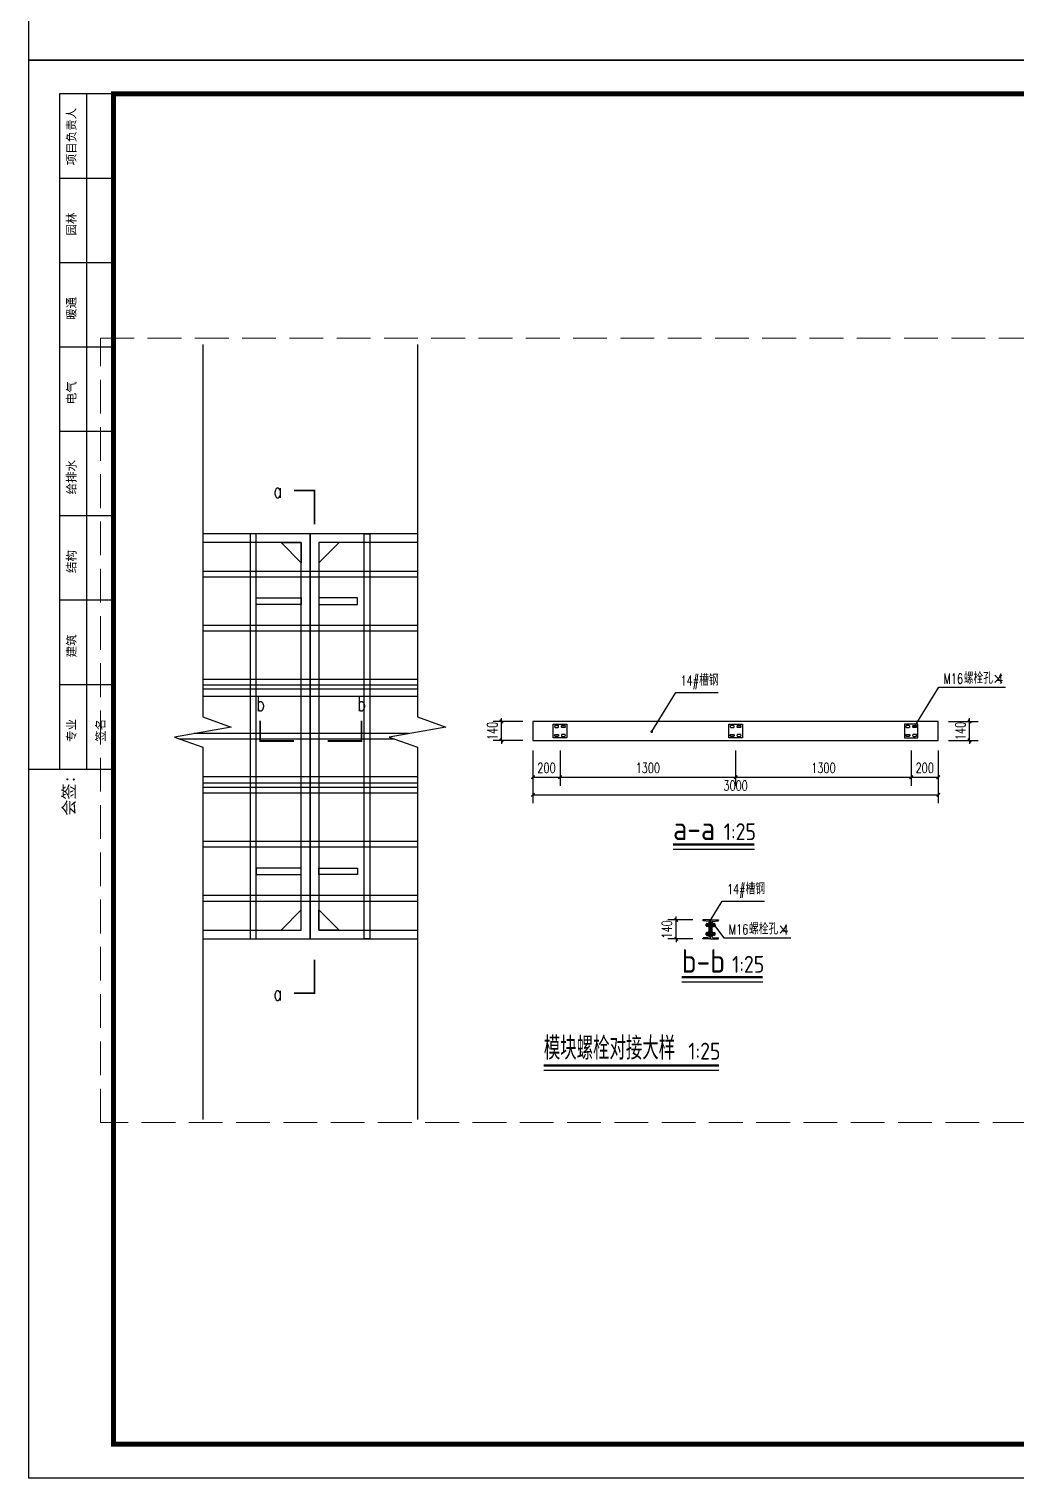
# Model space of a CAD drawing. Extents: x 396092 to 455492, y 17293 to 132793.
# Drawn here: x 396092 to 403398, y 17293 to 28025 of the extents above; entities that cross this region are included whole.
import ezdxf
from ezdxf.enums import TextEntityAlignment as Align

# ---------------------------------------------------------------- set-up
doc = ezdxf.new("R2010")
doc.units = 0
doc.header["$LTSCALE"] = 1000
doc.header["$MEASUREMENT"] = 0
doc.linetypes.add('DASH', pattern=[0.35, 0.25, -0.1])
doc.layers.add('8', color=8, linetype='Continuous', lineweight=9)
for name, color, linetype in [('DIM_LEAD', 3, 'Continuous'), ('DIM_SYMB', 3, 'Continuous'), ('PUB_DIM', 3, 'Continuous'), ('PUB_TEXT', 7, 'Continuous'), ('W-STEEL_FRAME钢架', 3, 'Continuous'), ('W-STEEL_KEEL钢龙骨', 5, 'Continuous')]:
    doc.layers.add(name, color=color, linetype=linetype)
doc.styles.add('_TCH_DIM', font='SIMPLEX', dxfattribs={"bigfont": 'GBCBIG'})
doc.styles.add('_TCH_DIM_T3', font='SIMPLEX', dxfattribs={"width": 0.705882, "bigfont": 'GBCBIG'})
doc.styles.add('_TCH_LABEL', font='COMPLEX', dxfattribs={"bigfont": 'GBCBIG'})
doc.styles.get("Standard").update_dxf_attribs({"font": 'gbenor.shx', "bigfont": 'gbcbig.shx'})
doc.styles.add('图框 黑体', font='simhei_0.ttf', dxfattribs={"width": 0.7})
doc.dimstyles.new('_TCH_ARCH&&25', dxfattribs={"dimtxt": 74.375, "dimasz": 25, "dimexe": 62.5, "dimexo": 75, "dimgap": 31.5625, "dimtad": 1, "dimdec": 0, "dimzin": 0, "dimdsep": 46, "dimtxsty": '_TCH_DIM_T3', "dimblk": 'ARCHTICK', "dimcen": 0.09, "dimclrt": 7, "dimazin": 2, "dimtfac": 1, "dimtdec": 0, "dimtix": 1, "dimtmove": 2, "dimatfit": 3, "dimfxl": 25, "dimtolj": 1, "dimtzin": 0, "dimarcsym": 0})

# ---------------------------------------------------------------- blocks, each defined once
blk = doc.blocks.new('$matou$00000173')
for p, q in [((-26, 11), (-19, 11)), ((-19, 5), (-26, 5)), ((-19, -11), (-19, 11)), ((-19, 10), (-16, 10)), ((-16, 3), (-19, 0)), ((-16, 1), (-19, -2)), ((19, 3), (23, 0)), ((19, 1), (23, -2)), ((23, 5), (30, 5)), ((32, 7), (32, -7)), ((-26, -5), (-19, -5)), ((-19, -11), (-26, -11)), ((-16, -10), (-19, -10)), ((30, -5), (23, -5))]:
    blk.add_line(p, q)
for points in [[(-32, 5), (-30, 6), (-30, -6), (-32, -5)], [(-28, 8), (-28, 5), (-28, -5), (-28, -8)], [(-13, 6), (16, 6), (16, -6), (-13, -6)], [(32, 8), (32, 5), (32, -5), (32, -8)]]:
    blk.add_lwpolyline(points, close=True)
for points in [[(-30, 6), (-28, 6), (-28, -6), (-30, -6)], [(-16, -13), (-16, 13), (-13, 13), (-13, -13), (-16, -13), (-16, -12)], [(19, -13), (19, 13), (16, 13), (16, -13), (19, -13), (19, -12)]]:
    blk.add_lwpolyline(points)
blk.add_lwpolyline([(30, 11), (23, 11), (23, 10), (19, 10), (19, -10), (23, -10), (23, 10), (23, -11), (30, -11, 0.666667), (30, -5, 0.363636), (30, 5, 0.666667)], format="xyb", close=True)
for centre, radius, start, end in [((-25, 8), 3.1, 112.6199, 247.3801), ((-20, 0), 8.17, 140.0338, 219.9662), ((-25, -8), 3.1, 112.6199, 247.3801)]:
    blk.add_arc(centre, radius, start, end)
blk = doc.blocks.new('$槽钢$00000006')
for p, q in [((-29, 70, 0), (29, 70, 0)), ((-29, -70, 0), (-29, 70, 0)), ((-23, -49, 0), (-23, 50, 0)), ((-14, 59, 0), (24, 63, 0)), ((29, 70, 0), (29, 67, 0)), ((-29, -70, 0), (29, -70, 0)), ((-14, -59, 0), (24, -63, 0)), ((29, -70, 0), (29, -67, 0))]:
    blk.add_line(p, q)
for centre, radius, start, end in [((-14, 49, 0), 9.5, 95.7106, 180), ((24, 67, 0), 4.75, 270, 0), ((-14, -49, 0), 9.5, 180, 264.2894), ((24, -67, 0), 4.75, 0, 90)]:
    blk.add_arc(centre, radius, start, end)
blk = doc.blocks.new('A$Ce900529c')
for p, q in [((980.47, -638.99), (964.47, -638.99)), ((964.47, -638.99), (964.47, -738.99)), ((972.47, -638.99), (972.47, -738.99)), ((980.47, -663.99), (964.47, -663.99)), ((980.47, -688.99), (964.47, -688.99)), ((980.47, -713.99), (964.47, -713.99)), ((980.47, -738.99), (964.47, -738.99)), ((964.47, -738.99), (964.47, -838.99)), ((980.47, -738.99), (964.47, -738.99)), ((972.47, -738.99), (972.47, -838.99)), ((980.47, -738.99), (980.47, -838.99)), ((980.47, -763.99), (964.47, -763.99)), ((980.47, -788.99), (964.47, -788.99)), ((980.47, -813.99), (964.47, -813.99)), ((955.47, -838.99), (980.47, -838.99))]:
    blk.add_line(p, q)
blk.add_lwpolyline([(955.47, -628.99), (1549.47, -628.99), (1549.47, -1048.99), (955.47, -1048.99)], close=True)
at = {"const_width": 1.5}
blk.add_lwpolyline([(1539.47, -638.99), (980.47, -638.99), (980.47, -1038.99), (1539.47, -1038.99)], close=True, dxfattribs=at)
at = {"style": '图框 黑体'}
for s, p in [('项目负责人', (967.97, -651.61)), ('园林', (967.97, -677.51)), ('暖通', (967.97, -702.51)), ('电气', (967.97, -727.51)), ('给排水', (967.97, -752.51)), ('结构', (967.97, -777.51)), ('建筑', (967.97, -802.51)), ('专业', (967.97, -827.51)), ('签名', (976.6, -827.51))]:
    blk.add_text(s, height=2.5, rotation=90, dxfattribs=at).set_placement(p, align=Align.MIDDLE)
blk.add_text('会签:', height=3.5, rotation=90, dxfattribs=at).set_placement((969.02, -852.79))
blk = doc.blocks.new('A$C8d334926')
blk.add_lwpolyline([(-90212, 32073), (-45662, 32073), (-45662, 11073), (-90212, 11073)], close=True)
blk = doc.blocks.new('_ArchTick')
at = {"color": 0, "linetype": 'ByBlock', "const_width": 0.4}
blk.add_lwpolyline([(-0.5, -0.5), (0.5, 0.5)], dxfattribs=at)
blk = doc.blocks.new('*D236')
at = {"layer": 'Defpoints', "color": 0, "transparency": 16777216}
for p in [(400883, 21426), (401080, 21426), (401080, 21286)]:
    blk.add_point(p, dxfattribs=at)
at = {"layer": 'PUB_DIM', "color": 0, "lineweight": -2, "transparency": 16777216}
for p, q in [((401005, 21426), (400820, 21426)), ((400883, 21426), (400883, 21451)), ((400883, 21286), (400883, 21426)), ((401005, 21286), (400820, 21286)), ((400883, 21286), (400883, 21261))]:
    blk.add_line(p, q, dxfattribs=at)
at = {"layer": 'PUB_DIM', "color": 0, "lineweight": -2, "transparency": 16777216, "xscale": 25, "yscale": 25, "zscale": 25}
for p, rotation in [((400883, 21426), 270), ((400883, 21286), 90)]:
    blk.add_blockref('_ArchTick', p, dxfattribs=dict(at, rotation=rotation))
at = {"layer": 'PUB_DIM', "color": 7, "transparency": 16777216, "insert": (400814, 21356), "char_height": 74.4, "attachment_point": 5, "rotation": 90, "style": '_TCH_DIM_T3'}
blk.add_mtext('\\A1;140', dxfattribs=at)
blk = doc.blocks.new('*D237')
at = {"layer": 'Defpoints', "color": 0, "transparency": 16777216}
for p in [(399823, 22626), (402823, 22626), (402823, 22353)]:
    blk.add_point(p, dxfattribs=at)
at = {"layer": 'PUB_DIM', "color": 0, "lineweight": -2, "transparency": 16777216}
for p, q in [((399823, 22551), (399823, 22290)), ((402823, 22551), (402823, 22290)), ((399823, 22353), (402823, 22353))]:
    blk.add_line(p, q, dxfattribs=at)
at = {"layer": 'PUB_DIM', "color": 0, "lineweight": -2, "transparency": 16777216, "xscale": 25, "yscale": 25, "zscale": 25, "rotation": 180}
blk.add_blockref('_ArchTick', (399823, 22353), dxfattribs=at)
at = {"layer": 'PUB_DIM', "color": 0, "lineweight": -2, "transparency": 16777216, "xscale": 25, "yscale": 25, "zscale": 25}
blk.add_blockref('_ArchTick', (402823, 22353), dxfattribs=at)
at = {"layer": 'PUB_DIM', "color": 7, "transparency": 16777216, "insert": (401323, 22421), "char_height": 74.4, "attachment_point": 5, "style": '_TCH_DIM_T3'}
blk.add_mtext('\\A1;3000', dxfattribs=at)
blk = doc.blocks.new('*D238')
at = {"layer": 'Defpoints', "color": 0, "transparency": 16777216}
for p in [(399823, 22756), (400023, 22756), (400023, 22483)]:
    blk.add_point(p, dxfattribs=at)
at = {"layer": 'PUB_DIM', "color": 0, "lineweight": -2, "transparency": 16777216}
for p, q in [((399823, 22681), (399823, 22420)), ((400023, 22681), (400023, 22420)), ((399823, 22483), (400023, 22483))]:
    blk.add_line(p, q, dxfattribs=at)
at = {"layer": 'PUB_DIM', "color": 0, "lineweight": -2, "transparency": 16777216, "xscale": 25, "yscale": 25, "zscale": 25, "rotation": 180}
blk.add_blockref('_ArchTick', (399823, 22483), dxfattribs=at)
at = {"layer": 'PUB_DIM', "color": 0, "lineweight": -2, "transparency": 16777216, "xscale": 25, "yscale": 25, "zscale": 25}
blk.add_blockref('_ArchTick', (400023, 22483), dxfattribs=at)
at = {"layer": 'PUB_DIM', "color": 7, "transparency": 16777216, "insert": (399923, 22552), "char_height": 74.4, "attachment_point": 5, "style": '_TCH_DIM_T3'}
blk.add_mtext('\\A1;200', dxfattribs=at)
blk = doc.blocks.new('*D239')
at = {"layer": 'Defpoints', "color": 0, "transparency": 16777216}
for p in [(400023, 22756), (401323, 22756), (401323, 22483)]:
    blk.add_point(p, dxfattribs=at)
at = {"layer": 'PUB_DIM', "color": 0, "lineweight": -2, "transparency": 16777216}
for p, q in [((400023, 22681), (400023, 22420)), ((401323, 22681), (401323, 22420)), ((400023, 22483), (401323, 22483))]:
    blk.add_line(p, q, dxfattribs=at)
at = {"layer": 'PUB_DIM', "color": 0, "lineweight": -2, "transparency": 16777216, "xscale": 25, "yscale": 25, "zscale": 25, "rotation": 180}
blk.add_blockref('_ArchTick', (400023, 22483), dxfattribs=at)
at = {"layer": 'PUB_DIM', "color": 0, "lineweight": -2, "transparency": 16777216, "xscale": 25, "yscale": 25, "zscale": 25}
blk.add_blockref('_ArchTick', (401323, 22483), dxfattribs=at)
at = {"layer": 'PUB_DIM', "color": 7, "transparency": 16777216, "insert": (400673, 22552), "char_height": 74.4, "attachment_point": 5, "style": '_TCH_DIM_T3'}
blk.add_mtext('\\A1;1300', dxfattribs=at)
blk = doc.blocks.new('*D240')
at = {"layer": 'Defpoints', "color": 0, "transparency": 16777216}
for p in [(401323, 22756), (402623, 22756), (402623, 22483)]:
    blk.add_point(p, dxfattribs=at)
at = {"layer": 'PUB_DIM', "color": 0, "lineweight": -2, "transparency": 16777216}
for p, q in [((401323, 22681), (401323, 22420)), ((402623, 22681), (402623, 22420)), ((401323, 22483), (402623, 22483))]:
    blk.add_line(p, q, dxfattribs=at)
at = {"layer": 'PUB_DIM', "color": 0, "lineweight": -2, "transparency": 16777216, "xscale": 25, "yscale": 25, "zscale": 25, "rotation": 180}
blk.add_blockref('_ArchTick', (401323, 22483), dxfattribs=at)
at = {"layer": 'PUB_DIM', "color": 0, "lineweight": -2, "transparency": 16777216, "xscale": 25, "yscale": 25, "zscale": 25}
blk.add_blockref('_ArchTick', (402623, 22483), dxfattribs=at)
at = {"layer": 'PUB_DIM', "color": 7, "transparency": 16777216, "insert": (401973, 22552), "char_height": 74.4, "attachment_point": 5, "style": '_TCH_DIM_T3'}
blk.add_mtext('\\A1;1300', dxfattribs=at)
blk = doc.blocks.new('*D241')
at = {"layer": 'Defpoints', "color": 0, "transparency": 16777216}
for p in [(402623, 22756), (402823, 22756), (402823, 22483)]:
    blk.add_point(p, dxfattribs=at)
at = {"layer": 'PUB_DIM', "color": 0, "lineweight": -2, "transparency": 16777216}
for p, q in [((402623, 22681), (402623, 22420)), ((402823, 22681), (402823, 22420)), ((402623, 22483), (402823, 22483))]:
    blk.add_line(p, q, dxfattribs=at)
at = {"layer": 'PUB_DIM', "color": 0, "lineweight": -2, "transparency": 16777216, "xscale": 25, "yscale": 25, "zscale": 25, "rotation": 180}
blk.add_blockref('_ArchTick', (402623, 22483), dxfattribs=at)
at = {"layer": 'PUB_DIM', "color": 0, "lineweight": -2, "transparency": 16777216, "xscale": 25, "yscale": 25, "zscale": 25}
blk.add_blockref('_ArchTick', (402823, 22483), dxfattribs=at)
at = {"layer": 'PUB_DIM', "color": 7, "transparency": 16777216, "insert": (402723, 22552), "char_height": 74.4, "attachment_point": 5, "style": '_TCH_DIM_T3'}
blk.add_mtext('\\A1;200', dxfattribs=at)
blk = doc.blocks.new('*D242')
at = {"layer": 'Defpoints', "color": 0, "transparency": 16777216}
for p in [(402823, 22896), (403055, 22896), (402823, 22756)]:
    blk.add_point(p, dxfattribs=at)
at = {"layer": 'PUB_DIM', "color": 0, "lineweight": -2, "transparency": 16777216}
for p, q in [((402898, 22896), (403118, 22896)), ((403055, 22896), (403055, 22921)), ((403055, 22756), (403055, 22896)), ((402898, 22756), (403118, 22756)), ((403055, 22756), (403055, 22731))]:
    blk.add_line(p, q, dxfattribs=at)
at = {"layer": 'PUB_DIM', "color": 0, "lineweight": -2, "transparency": 16777216, "xscale": 25, "yscale": 25, "zscale": 25}
for p, rotation in [((403055, 22896), 270), ((403055, 22756), 90)]:
    blk.add_blockref('_ArchTick', p, dxfattribs=dict(at, rotation=rotation))
at = {"layer": 'PUB_DIM', "color": 7, "transparency": 16777216, "insert": (402987, 22826), "char_height": 74.4, "attachment_point": 5, "rotation": 90, "style": '_TCH_DIM_T3'}
blk.add_mtext('\\A1;140', dxfattribs=at)
blk = doc.blocks.new('*D243')
at = {"layer": 'Defpoints', "color": 0, "transparency": 16777216}
for p in [(399590, 22896), (399823, 22896), (399823, 22756)]:
    blk.add_point(p, dxfattribs=at)
at = {"layer": 'PUB_DIM', "color": 0, "lineweight": -2, "transparency": 16777216}
for p, q in [((399748, 22896), (399528, 22896)), ((399590, 22896), (399590, 22921)), ((399590, 22756), (399590, 22896)), ((399748, 22756), (399528, 22756)), ((399590, 22756), (399590, 22731))]:
    blk.add_line(p, q, dxfattribs=at)
at = {"layer": 'PUB_DIM', "color": 0, "lineweight": -2, "transparency": 16777216, "xscale": 25, "yscale": 25, "zscale": 25}
for p, rotation in [((399590, 22896), 270), ((399590, 22756), 90)]:
    blk.add_blockref('_ArchTick', p, dxfattribs=dict(at, rotation=rotation))
at = {"layer": 'PUB_DIM', "color": 7, "transparency": 16777216, "insert": (399522, 22826), "char_height": 74.4, "attachment_point": 5, "rotation": 90, "style": '_TCH_DIM_T3'}
blk.add_mtext('\\A1;140', dxfattribs=at)

msp = doc.modelspace()

# ---------------------------------------------------------------- linework, layer by layer
for points in [[(399822.9, 22755.7), (402822.9, 22755.7), (402822.9, 22895.7), (399822.9, 22895.7)], [(399972.9, 22875.7), (400072.9, 22875.7), (400072.9, 22775.7), (399972.9, 22775.7)], [(401272.9, 22875.7), (401372.9, 22875.7), (401372.9, 22775.7), (401272.9, 22775.7)], [(402672.9, 22875.7), (402572.9, 22875.7), (402572.9, 22775.7), (402672.9, 22775.7)], [(401126.2, 21406.4), (401132.2, 21406.4), (401132.2, 21306.4), (401126.2, 21306.4)], [(401150.2, 21406.4), (401144.2, 21406.4), (401144.2, 21306.4), (401150.2, 21306.4)]]:
    msp.add_lwpolyline(points, close=True)
for points in [[(400005.4, 22865.9), (399990.4, 22865.9, 0.4142136), (399982.9, 22858.4), (399982.9, 22858.4, 0.4142136), (399990.4, 22850.9), (400005.4, 22850.9, 0.4142136), (400012.9, 22858.4), (400012.9, 22858.4, 0.4142136)], [(400040.4, 22865.9), (400055.4, 22865.9, -0.4142136), (400062.9, 22858.4), (400062.9, 22858.4, -0.4142136), (400055.4, 22850.9), (400040.4, 22850.9, -0.4142136), (400032.9, 22858.4), (400032.9, 22858.4, -0.4142136)], [(401305.4, 22865.9), (401290.4, 22865.9, 0.4142136), (401282.9, 22858.4), (401282.9, 22858.4, 0.4142136), (401290.4, 22850.9), (401305.4, 22850.9, 0.4142136), (401312.9, 22858.4), (401312.9, 22858.4, 0.4142136)], [(401340.4, 22865.9), (401355.4, 22865.9, -0.4142136), (401362.9, 22858.4), (401362.9, 22858.4, -0.4142136), (401355.4, 22850.9), (401340.4, 22850.9, -0.4142136), (401332.9, 22858.4), (401332.9, 22858.4, -0.4142136)], [(402605.4, 22865.9), (402590.4, 22865.9, 0.4142136), (402582.9, 22858.4), (402582.9, 22858.4, 0.4142136), (402590.4, 22850.9), (402605.4, 22850.9, 0.4142136), (402612.9, 22858.4), (402612.9, 22858.4, 0.4142136)], [(402640.4, 22865.9), (402655.4, 22865.9, -0.4142136), (402662.9, 22858.4), (402662.9, 22858.4, -0.4142136), (402655.4, 22850.9), (402640.4, 22850.9, -0.4142136), (402632.9, 22858.4), (402632.9, 22858.4, -0.4142136)], [(400005.4, 22785.6), (399990.4, 22785.6, -0.4142136), (399982.9, 22793.1), (399982.9, 22793.1, -0.4142136), (399990.4, 22800.6), (400005.4, 22800.6, -0.4142136), (400012.9, 22793.1), (400012.9, 22793.1, -0.4142136)], [(400040.4, 22785.6), (400055.4, 22785.6, 0.4142136), (400062.9, 22793.1), (400062.9, 22793.1, 0.4142136), (400055.4, 22800.6), (400040.4, 22800.6, 0.4142136), (400032.9, 22793.1), (400032.9, 22793.1, 0.4142136)], [(401305.4, 22785.6), (401290.4, 22785.6, -0.4142136), (401282.9, 22793.1), (401282.9, 22793.1, -0.4142136), (401290.4, 22800.6), (401305.4, 22800.6, -0.4142136), (401312.9, 22793.1), (401312.9, 22793.1, -0.4142136)], [(401340.4, 22785.6), (401355.4, 22785.6, 0.4142136), (401362.9, 22793.1), (401362.9, 22793.1, 0.4142136), (401355.4, 22800.6), (401340.4, 22800.6, 0.4142136), (401332.9, 22793.1), (401332.9, 22793.1, 0.4142136)], [(402605.4, 22785.6), (402590.4, 22785.6, -0.4142136), (402582.9, 22793.1), (402582.9, 22793.1, -0.4142136), (402590.4, 22800.6), (402605.4, 22800.6, -0.4142136), (402612.9, 22793.1), (402612.9, 22793.1, -0.4142136)], [(402640.4, 22785.6), (402655.4, 22785.6, 0.4142136), (402662.9, 22793.1), (402662.9, 22793.1, 0.4142136), (402655.4, 22800.6), (402640.4, 22800.6, 0.4142136), (402632.9, 22793.1), (402632.9, 22793.1, 0.4142136)]]:
    msp.add_lwpolyline(points, format="xyb", close=True)
at = {"layer": '8', "linetype": 'DASH'}
msp.add_lwpolyline([(396620.5, 25733.9), (403475.7, 25733.9), (403475.7, 19926.7), (396620.5, 19926.7)], close=True, dxfattribs=at)
at = {"layer": 'DIM_LEAD'}
for p, q in [((400702.3, 22820.7), (400879.2, 23110.2)), ((400879.2, 23110.2), (401193.9, 23110.2)), ((402649.3, 22860.1), (402826.1, 23149.6)), ((402826.1, 23149.6), (403321.6, 23149.6)), ((401134.2, 21420.2), (401222.6, 21565)), ((401222.6, 21565), (401537.4, 21565)), ((401167.8, 21384.5), (401236.3, 21292.9)), ((401236.3, 21292.9), (401731.8, 21292.9))]:
    msp.add_line(p, q, dxfattribs=at)
at = {"layer": 'DIM_LEAD', "const_width": 10}
for points in [[(402646.7, 22855.9, 1), (402651.9, 22864.4, 1)], [(400699.7, 22816.5, 1), (400704.9, 22825, 1)], [(401131.5, 21416, 1), (401136.8, 21424.5, 1)], [(401164.8, 21388.5, 1), (401170.8, 21380.5, 1)]]:
    msp.add_lwpolyline(points, format="xyb", close=True, dxfattribs=at)
at = {"layer": 'DIM_SYMB'}
for points in [[(397378.5, 25689), (397378.5, 22931.5), (397588.5, 22855.1), (397168.5, 22781), (397378.5, 22706.5), (397378.5, 19949)], [(398967.8, 25689), (398967.8, 22931.5), (399177.8, 22855.1), (398757.8, 22781), (398967.8, 22706.5), (398967.8, 19949)], [(400859.6, 21949.9), (401462.5, 21949.9)], [(400923.8, 20966.9), (401523.8, 20966.9)], [(399903.1, 20312.6), (401199.7, 20312.6)]]:
    msp.add_lwpolyline(points, dxfattribs=at)
for points, const_width in [([(398054.8, 24605.6), (398204.8, 24605.6), (398204.8, 24355.6)], 12.5), ([(398054.4, 22751.5), (397804.4, 22751.5), (397804.4, 22901.5)], 12.5), ([(398552.5, 22901.5), (398552.5, 22751.5), (398302.5, 22751.5)], 12.5), ([(400859.6, 21984.9), (401462.5, 21984.9)], 17.5), ([(398204.8, 21133.2), (398204.8, 20883.2), (398054.8, 20883.2)], 12.5), ([(400923.8, 21001.9), (401523.8, 21001.9)], 17.5), ([(399903.1, 20347.6), (401199.7, 20347.6)], 17.5)]:
    msp.add_lwpolyline(points, dxfattribs=dict(at, const_width=const_width))
at = {"layer": 'W-STEEL_FRAME钢架', "linetype": 'Continuous'}
for points in [[(397378.5, 21286.5), (398173.2, 21286.5), (398173.2, 24286.5), (397378.5, 24286.5)], [(398967.8, 24286.5), (398173.2, 24286.5), (398173.2, 21286.5), (398967.8, 21286.5)], [(397378.5, 21351.5), (398108.2, 21351.5), (398108.2, 24221.5), (397378.5, 24221.5)], [(398967.8, 24221.5), (398238.2, 24221.5), (398238.2, 21351.5), (398967.8, 21351.5)]]:
    msp.add_lwpolyline(points, dxfattribs=at)
at = {"layer": 'W-STEEL_FRAME钢架', "linetype": 'Continuous', "elevation": 2000}
for points in [[(397730.2, 21286.5), (397773.2, 21286.5), (397773.2, 24286.5), (397730.2, 24286.5)], [(398616.2, 21286.5), (398573.2, 21286.5), (398573.2, 24286.5), (398616.2, 24286.5)]]:
    msp.add_lwpolyline(points, close=True, dxfattribs=at)
at = {"layer": 'W-STEEL_FRAME钢架', "color": 4}
for points in [[(397958.2, 24221.5), (398108.2, 24221.5), (398108.2, 24071.5)], [(398388.2, 24221.5), (398238.2, 24221.5), (398238.2, 24071.5)], [(397958.2, 21351.5), (398108.2, 21351.5), (398108.2, 21501.5)], [(398388.2, 21351.5), (398238.2, 21351.5), (398238.2, 21501.5)]]:
    msp.add_lwpolyline(points, close=True, dxfattribs=at)
at = {"layer": 'W-STEEL_FRAME钢架'}
for points in [[(398108.2, 23762.5), (397773.2, 23762.5), (397773.2, 23810.5), (398108.2, 23810.5)], [(398238.2, 23762.5), (398523.2, 23762.5), (398523.2, 23810.5), (398238.2, 23810.5)], [(398108.2, 21810.5), (397773.2, 21810.5), (397773.2, 21762.5), (398108.2, 21762.5)], [(398238.2, 21810.5), (398523.2, 21810.5), (398523.2, 21762.5), (398238.2, 21762.5)]]:
    msp.add_lwpolyline(points, close=True, dxfattribs=at)
at = {"layer": 'W-STEEL_FRAME钢架', "color": 30, "linetype": 'Continuous', "true_color": 0xf26722}
for points in [[(397378.5, 23084.5), (398173.2, 23084.5), (398173.2, 23134.5), (397378.5, 23134.5)], [(398967.8, 23134.5), (398173.2, 23134.5), (398173.2, 23084.5), (398967.8, 23084.5)], [(397378.5, 22488.5), (398173.2, 22488.5), (398173.2, 22438.5), (397378.5, 22438.5)], [(398967.8, 22438.5), (398173.2, 22438.5), (398173.2, 22488.5), (398967.8, 22488.5)]]:
    msp.add_lwpolyline(points, dxfattribs=at)
at = {"layer": 'W-STEEL_KEEL钢龙骨'}
for points in [[(397378.5, 23966.5), (398173.2, 23966.5), (398173.2, 24006.5), (397378.5, 24006.5)], [(398967.8, 24006.5), (398173.2, 24006.5), (398173.2, 23966.5), (398967.8, 23966.5)], [(397378.5, 23566.5), (398173.2, 23566.5), (398173.2, 23606.5), (397378.5, 23606.5)], [(398967.8, 23606.5), (398173.2, 23606.5), (398173.2, 23566.5), (398967.8, 23566.5)], [(397378.5, 23166.5), (398173.2, 23166.5), (398173.2, 23206.5), (397378.5, 23206.5)], [(398967.8, 23206.5), (398173.2, 23206.5), (398173.2, 23166.5), (398967.8, 23166.5)], [(397209.6, 22766.5), (398173.2, 22766.5), (398173.2, 22806.5), (397312.8, 22806.5)], [(398902.1, 22806.5), (398173.2, 22806.5), (398173.2, 22766.5), (398798.9, 22766.5)], [(397378.5, 22366.5), (398173.2, 22366.5), (398173.2, 22406.5), (397378.5, 22406.5)], [(398967.8, 22406.5), (398173.2, 22406.5), (398173.2, 22366.5), (398967.8, 22366.5)], [(397378.5, 21966.5), (398173.2, 21966.5), (398173.2, 22006.5), (397378.5, 22006.5)], [(398967.8, 22006.5), (398173.2, 22006.5), (398173.2, 21966.5), (398967.8, 21966.5)], [(397378.5, 21566.5), (398173.2, 21566.5), (398173.2, 21606.5), (397378.5, 21606.5)], [(398967.8, 21606.5), (398173.2, 21606.5), (398173.2, 21566.5), (398967.8, 21566.5)]]:
    msp.add_lwpolyline(points, dxfattribs=at)

# ---------------------------------------------------------------- block references
for name, p in [('A$C8d334926', (486304.3, 16720.3)), ('$matou$00000173', (401136.1, 21389.7))]:
    msp.add_blockref(name, p)
at = {"xscale": 25, "yscale": 25, "zscale": 25}
msp.add_blockref('A$Ce900529c', (372205.5, 43518), dxfattribs=at)
at = {"yscale": -1}
msp.add_blockref('$matou$00000173', (401136.1, 21323.1), dxfattribs=at)
at = {"layer": 'W-STEEL_FRAME钢架', "yscale": -1, "rotation": 180}
msp.add_blockref('$槽钢$00000006', (401109.2, 21356.4, 0), dxfattribs=at)
at = {"layer": 'W-STEEL_FRAME钢架'}
msp.add_blockref('$槽钢$00000006', (401167.2, 21356.4, 0), dxfattribs=at)

# ---------------------------------------------------------------- texts
at = {"layer": 'PUB_TEXT', "width": 0.705882}
for s, height, style, p in [('a', 106.2, '_TCH_LABEL', (397903.1, 24552.5)), ('14#', 74.38, '_TCH_DIM', (400915.7, 23161.3)), ('M16', 74.38, '_TCH_DIM', (402862.1, 23175.9)), ('4', 74.4, '_TCH_DIM', (403257.9, 23175.9)), ('b', 106.2, '_TCH_LABEL', (397775.8, 22973.4)), ('b', 106.2, '_TCH_LABEL', (398523.9, 22973.4)), ('14#', 74.38, '_TCH_DIM', (401259.1, 21616)), ('M16', 74.38, '_TCH_DIM', (401272.3, 21319.2)), ('4', 74.4, '_TCH_DIM', (401668, 21319.2)), ('a', 106.2, '_TCH_LABEL', (397903.1, 20830))]:
    msp.add_text(s, height=height, dxfattribs=dict(at, style=style)).set_placement(p)
at = {"layer": 'PUB_TEXT', "style": '_TCH_DIM'}
for s, p in [('槽钢', (401053.2, 23161.3)), ('螺栓孔×', (403012.1, 23175.9)), ('槽钢', (401396.6, 21616)), ('螺栓孔×', (401422.3, 21319.2))]:
    msp.add_text(s, height=84.4, dxfattribs=at).set_placement(p)
at = {"layer": 'PUB_TEXT'}
for s, height, p in [('a-a', 175, (400859.6, 22017.2)), ('1:25', 125, (401235.3, 22017.2)), ('b-b', 175, (400923.8, 21034.9)), ('1:25', 125, (401296.6, 21034.9)), ('模块螺栓对接大样', 168.79, (399903.1, 20391.9)), ('1:25', 125, (400972.5, 20391.9))]:
    msp.add_text(s, height=height, dxfattribs=at).set_placement(p)

# ---------------------------------------------------------------- dimensions: what is measured, and where the dimension line sits
at = {"layer": 'PUB_DIM'}
for p1, p2, distance, picture, middle in [((399822.9, 22755.7), (399822.9, 22895.7), 232.5, '*D243', (399521.6, 22825.7)), ((402822.9, 22755.7), (402822.9, 22895.7), -232.5, '*D242', (402986.7, 22825.7)), ((399822.9, 22755.7), (400022.9, 22755.7), -272.9, '*D238', (399922.9, 22551.6)), ((400022.9, 22755.7), (401322.9, 22755.7), -272.9, '*D239', (400672.9, 22551.6)), ((401322.9, 22755.7), (402622.9, 22755.7), -272.9, '*D240', (401972.9, 22551.6)), ((402622.9, 22755.7), (402822.9, 22755.7), -272.9, '*D241', (402722.9, 22551.6)), ((399822.9, 22625.5), (402822.9, 22625.5), -272.9, '*D237', (401322.9, 22421.4)), ((401080.2, 21286.4), (401080.2, 21426.4), 197.4, '*D236', (400814.1, 21356.4))]:
    dim = msp.add_aligned_dim(p1=p1, p2=p2, distance=distance, dimstyle='_TCH_ARCH&&25', dxfattribs=at)
    dim.commit()
    dim.dimension.update_dxf_attribs({"geometry": picture, "text_midpoint": middle})

doc.saveas('drawing.dxf')
